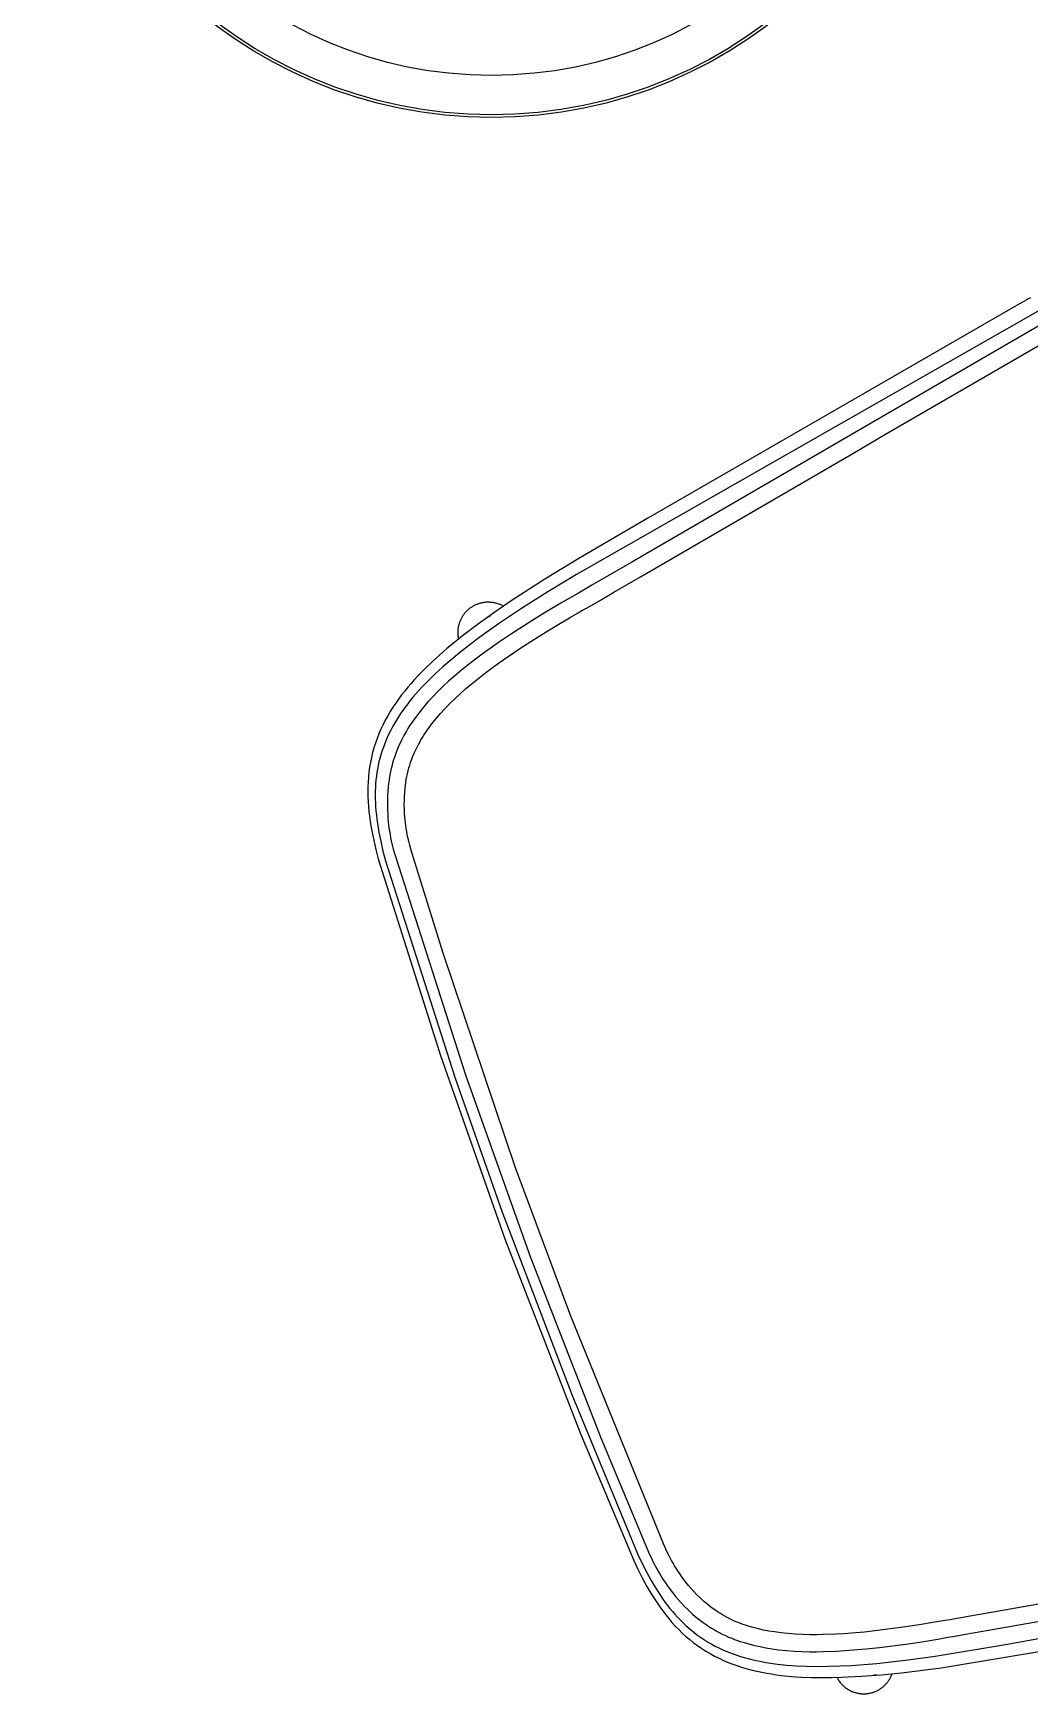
# Model space of a CAD drawing. Header units: inches. Extents: x 0 to 1034, y 3 to 471.
# Drawn here: x 377.27 to 393.53, y 287.68 to 314.79 of the extents above; entities that cross this region are included whole.
import ezdxf

# ---------------------------------------------------------------- set-up
doc = ezdxf.new("R2010")
doc.units = ezdxf.units.IN
doc.header["$MEASUREMENT"] = 0
doc.layers.add('SEAT', color=5, linetype='Continuous')
doc.layers.add('TABLE', color=6, linetype='Continuous')

# ---------------------------------------------------------------- blocks, each defined once
blk = doc.blocks.new('3hdp0104_0p')
at = {"layer": 'SEAT'}
for points in [[(13.236, -6.091), (13.379, -2.727), (13.418, 0.439), (13.342, 3.864), (13.236, 6.094), (13.22, 6.251), (13.201, 6.408), (13.178, 6.564), (13.164, 6.642), (13.149, 6.72), (13.133, 6.798), (13.114, 6.876), (13.094, 6.953), (13.072, 7.029), (13.048, 7.106), (13.022, 7.182), (12.994, 7.257), (12.963, 7.331), (12.931, 7.405), (12.895, 7.478), (12.858, 7.549), (12.818, 7.62), (12.775, 7.689), (12.73, 7.757), (12.683, 7.823), (12.634, 7.887), (12.582, 7.95), (12.528, 8.011), (12.472, 8.071), (12.414, 8.128), (12.354, 8.184), (12.293, 8.238), (12.229, 8.29), (12.165, 8.34), (12.099, 8.388), (12.032, 8.434), (11.963, 8.479), (11.894, 8.523), (11.824, 8.564), (11.752, 8.604), (11.681, 8.643), (11.608, 8.681), (11.461, 8.752), (11.311, 8.818), (11.16, 8.88), (11.008, 8.938), (10.854, 8.993), (10.699, 9.045), (10.387, 9.142), (10.073, 9.229), (9.757, 9.309), (9.121, 9.453), (7.2, 9.814)], [(13.137, 6.028), (13.121, 6.19), (13.101, 6.352), (13.079, 6.498), (13.066, 6.571), (13.052, 6.643), (13.037, 6.711), (13.021, 6.779), (13.004, 6.847), (12.985, 6.914), (12.967, 6.973), (12.948, 7.032), (12.927, 7.091), (12.905, 7.149), (12.882, 7.207), (12.857, 7.264), (12.83, 7.32), (12.802, 7.376), (12.775, 7.428), (12.746, 7.479), (12.716, 7.529), (12.684, 7.578), (12.651, 7.627), (12.617, 7.675), (12.582, 7.722), (12.545, 7.768), (12.504, 7.816), (12.462, 7.863), (12.419, 7.909), (12.374, 7.954), (12.328, 7.998), (12.281, 8.04), (12.232, 8.082), (12.183, 8.122), (12.133, 8.161), (12.082, 8.199), (12.029, 8.236), (11.977, 8.272), (11.919, 8.309), (11.861, 8.345), (11.803, 8.38), (11.744, 8.414), (11.676, 8.45), (11.609, 8.485), (11.471, 8.552), (11.324, 8.618), (11.175, 8.68), (11.009, 8.743), (10.841, 8.803), (10.664, 8.861), (10.486, 8.916), (10.08, 9.029), (9.624, 9.14), (9.148, 9.244), (7.969, 9.466), (-0.328, 10.879)], [(7.691, 9.231), (3.745, 9.938)], [(4.307, 9.554), (7.642, 8.958)], [(12.961, 6.019), (12.958, 6.089), (12.952, 6.159), (12.945, 6.229), (12.936, 6.298), (12.928, 6.352), (12.92, 6.404), (12.91, 6.457), (12.899, 6.51), (12.887, 6.562), (12.874, 6.615), (12.861, 6.666), (12.846, 6.718), (12.821, 6.8), (12.793, 6.88), (12.768, 6.948), (12.741, 7.015), (12.712, 7.081), (12.681, 7.146), (12.657, 7.196), (12.631, 7.245), (12.603, 7.294), (12.575, 7.342), (12.546, 7.389), (12.515, 7.436), (12.483, 7.482), (12.45, 7.527), (12.42, 7.565), (12.39, 7.603), (12.359, 7.639), (12.327, 7.676), (12.288, 7.717), (12.248, 7.757), (12.208, 7.797), (12.166, 7.835), (12.129, 7.867), (12.091, 7.898), (12.053, 7.929), (12.015, 7.959), (11.936, 8.016), (11.856, 8.071), (11.778, 8.121), (11.698, 8.169), (11.605, 8.221), (11.511, 8.271), (11.397, 8.326), (11.282, 8.379), (11.165, 8.428), (11.048, 8.474), (10.94, 8.514), (10.832, 8.552), (10.63, 8.617), (10.502, 8.655), (10.165, 8.748), (9.954, 8.8), (9.531, 8.894), (9.271, 8.947), (9.01, 8.996), (8.846, 9.026), (8.764, 9.041), (8.434, 9.099), (8.186, 9.143), (7.691, 9.231)], [(9.92, 9.291), (9.904, 9.273)], [(10.772, 9.021), (10.77, 9.037), (10.767, 9.053), (10.764, 9.069), (10.76, 9.084), (10.756, 9.099), (10.751, 9.115), (10.746, 9.13), (10.74, 9.145), (10.735, 9.156), (10.73, 9.167), (10.725, 9.177), (10.72, 9.188), (10.714, 9.198), (10.708, 9.209), (10.702, 9.219), (10.696, 9.229), (10.689, 9.239), (10.682, 9.249), (10.675, 9.258), (10.668, 9.268), (10.66, 9.277), (10.652, 9.286), (10.644, 9.295), (10.636, 9.303), (10.628, 9.312), (10.619, 9.32), (10.61, 9.328), (10.601, 9.336), (10.592, 9.343), (10.583, 9.351), (10.573, 9.358), (10.564, 9.365), (10.554, 9.371), (10.544, 9.378), (10.534, 9.384), (10.523, 9.39), (10.513, 9.395), (10.502, 9.401), (10.491, 9.406), (10.481, 9.411), (10.469, 9.415), (10.458, 9.42), (10.447, 9.424), (10.436, 9.428), (10.424, 9.431), (10.413, 9.435), (10.401, 9.438), (10.39, 9.44), (10.378, 9.443), (10.366, 9.445), (10.354, 9.447), (10.342, 9.448), (10.33, 9.45), (10.318, 9.451), (10.306, 9.451), (10.294, 9.452), (10.282, 9.452), (10.27, 9.452), (10.258, 9.451), (10.246, 9.45), (10.234, 9.449), (10.222, 9.448), (10.21, 9.446), (10.198, 9.444), (10.186, 9.442), (10.174, 9.439), (10.162, 9.437), (10.151, 9.433), (10.139, 9.43), (10.127, 9.426), (10.116, 9.422), (10.105, 9.418), (10.093, 9.413), (10.082, 9.408), (10.071, 9.403), (10.06, 9.398), (10.049, 9.392), (10.039, 9.386), (10.028, 9.38), (10.018, 9.373), (10.007, 9.367), (9.997, 9.36), (9.988, 9.352), (9.978, 9.345), (9.968, 9.337), (9.959, 9.329), (9.95, 9.321), (9.941, 9.313), (9.93, 9.302), (9.92, 9.291)], [(7.642, 8.958), (8.137, 8.87)], [(10.193, 9.189), (10.154, 9.2)], [(8.137, 8.87), (8.385, 8.826)], [(8.385, 8.826), (8.632, 8.782)], [(8.632, 8.782), (8.714, 8.768)], [(8.714, 8.768), (8.796, 8.753)], [(8.796, 8.753), (8.96, 8.723)], [(8.96, 8.723), (9.217, 8.674)], [(9.217, 8.674), (9.474, 8.623)], [(9.474, 8.623), (9.889, 8.53)], [(9.889, 8.53), (10.095, 8.479), (10.3, 8.425)], [(10.3, 8.425), (10.424, 8.389)], [(10.424, 8.389), (10.548, 8.352)], [(10.548, 8.352), (10.743, 8.289)], [(10.743, 8.289), (10.846, 8.253), (10.949, 8.215)], [(10.949, 8.215), (11.06, 8.171), (11.17, 8.124)], [(11.17, 8.124), (11.279, 8.075), (11.385, 8.023)], [(11.385, 8.023), (11.473, 7.977)], [(11.473, 7.977), (11.559, 7.929)], [(11.559, 7.929), (11.632, 7.885), (11.704, 7.839)], [(11.704, 7.839), (11.777, 7.789), (11.847, 7.738)], [(11.847, 7.738), (11.882, 7.711), (11.916, 7.684), (11.949, 7.656), (11.981, 7.627)], [(11.981, 7.627), (12.018, 7.594), (12.054, 7.559), (12.089, 7.524), (12.122, 7.488)], [(12.122, 7.488), (12.15, 7.457), (12.177, 7.425), (12.203, 7.393), (12.229, 7.36)], [(12.229, 7.36), (12.258, 7.32), (12.286, 7.28), (12.313, 7.239), (12.339, 7.197), (12.364, 7.155), (12.388, 7.112), (12.411, 7.068), (12.433, 7.024)], [(12.433, 7.024), (12.46, 6.965), (12.486, 6.906), (12.51, 6.846), (12.533, 6.785)], [(12.533, 6.785), (12.558, 6.712), (12.581, 6.639)], [(12.581, 6.639), (12.594, 6.592), (12.606, 6.545), (12.618, 6.498), (12.629, 6.45), (12.638, 6.403), (12.647, 6.355), (12.655, 6.307), (12.662, 6.259)], [(12.662, 6.259), (12.67, 6.196), (12.677, 6.132), (12.682, 6.068), (12.685, 6.005)], [(12.685, 6.005), (12.834, 1.997), (12.855, -0.589), (12.765, -4.283), (12.685, -6.001)], [(12.961, -6.016), (13.104, -2.292), (13.129, 0.853), (13.052, 4.029), (12.961, 6.019)], [(13.31, 0.002), (13.256, 3.203), (13.137, 6.028)], [(13.137, -6.025), (13.28, -2.298), (13.31, 0.002)], [(7.642, -8.955), (3.696, -9.661), (3.085, -9.772), (-0.103, -10.34)], [(-0.232, -10.861), (8.607, -9.347), (9.148, -9.241), (9.624, -9.137), (10.08, -9.025), (10.486, -8.913), (10.664, -8.858), (10.841, -8.8), (11.009, -8.74), (11.175, -8.677), (11.324, -8.615), (11.471, -8.549), (11.609, -8.482), (11.676, -8.447), (11.744, -8.41), (11.803, -8.377), (11.861, -8.342), (11.919, -8.306), (11.977, -8.269), (12.029, -8.233), (12.082, -8.196), (12.133, -8.158), (12.183, -8.119), (12.232, -8.079), (12.281, -8.037), (12.328, -7.995), (12.374, -7.951), (12.419, -7.906), (12.462, -7.86), (12.504, -7.813), (12.545, -7.765), (12.582, -7.719), (12.617, -7.672), (12.651, -7.624), (12.684, -7.575), (12.716, -7.526), (12.746, -7.475), (12.775, -7.424), (12.802, -7.373), (12.83, -7.317), (12.857, -7.261), (12.882, -7.204), (12.905, -7.146), (12.927, -7.088), (12.948, -7.029), (12.967, -6.97), (12.985, -6.911), (13.004, -6.844), (13.021, -6.776), (13.037, -6.708), (13.052, -6.64), (13.066, -6.568), (13.079, -6.495), (13.101, -6.349), (13.121, -6.187), (13.137, -6.025)], [(0.102, -11.059), (0.142, -11.052), (0.162, -11.049), (0.182, -11.045), (0.222, -11.038), (0.302, -11.024), (0.463, -10.996), (7.2, -9.811), (8.482, -9.578), (9.121, -9.45), (9.757, -9.306), (10.073, -9.226), (10.387, -9.138), (10.699, -9.042), (10.854, -8.99), (11.008, -8.935), (11.16, -8.877), (11.311, -8.815), (11.461, -8.748), (11.608, -8.677), (11.681, -8.64), (11.752, -8.601), (11.824, -8.561), (11.894, -8.519), (11.963, -8.476), (12.032, -8.431), (12.099, -8.385), (12.165, -8.337), (12.229, -8.286), (12.293, -8.234), (12.354, -8.181), (12.414, -8.125), (12.472, -8.068), (12.528, -8.008), (12.582, -7.947), (12.634, -7.884), (12.683, -7.82), (12.73, -7.754), (12.775, -7.686), (12.818, -7.617), (12.858, -7.546), (12.895, -7.475), (12.931, -7.402), (12.963, -7.328), (12.994, -7.254), (13.022, -7.179), (13.048, -7.103), (13.072, -7.026), (13.094, -6.95), (13.114, -6.873), (13.133, -6.795), (13.149, -6.717), (13.164, -6.639), (13.178, -6.561), (13.201, -6.405), (13.22, -6.248), (13.236, -6.091)], [(7.691, -9.228), (8.434, -9.096), (8.681, -9.052), (8.846, -9.023), (9.01, -8.993), (9.271, -8.944), (9.531, -8.891), (9.954, -8.797), (10.165, -8.745), (10.502, -8.652), (10.63, -8.614), (10.832, -8.548), (10.94, -8.511), (11.048, -8.471), (11.165, -8.425), (11.282, -8.376), (11.397, -8.323), (11.511, -8.268), (11.605, -8.218), (11.698, -8.166), (11.778, -8.118), (11.856, -8.068), (11.936, -8.013), (12.015, -7.956), (12.053, -7.926), (12.091, -7.895), (12.129, -7.864), (12.166, -7.832), (12.208, -7.793), (12.248, -7.754), (12.288, -7.714), (12.327, -7.672), (12.359, -7.636), (12.39, -7.6), (12.42, -7.562), (12.45, -7.524), (12.483, -7.479), (12.515, -7.433), (12.546, -7.386), (12.575, -7.339), (12.603, -7.291), (12.631, -7.242), (12.657, -7.193), (12.681, -7.143), (12.712, -7.078), (12.741, -7.012), (12.768, -6.945), (12.793, -6.877), (12.821, -6.797), (12.846, -6.715), (12.861, -6.663), (12.874, -6.611), (12.887, -6.559), (12.899, -6.507), (12.91, -6.454), (12.92, -6.401), (12.928, -6.348), (12.936, -6.295), (12.945, -6.226), (12.952, -6.156), (12.958, -6.086), (12.961, -6.016)], [(12.685, -6.001), (12.682, -6.065), (12.677, -6.129), (12.67, -6.192), (12.662, -6.256)], [(12.662, -6.256), (12.655, -6.304), (12.647, -6.352), (12.638, -6.4), (12.629, -6.447), (12.618, -6.495), (12.606, -6.542), (12.594, -6.589), (12.581, -6.636)], [(12.581, -6.636), (12.558, -6.709), (12.533, -6.782)], [(12.433, -7.021), (12.411, -7.065), (12.388, -7.109), (12.364, -7.152), (12.339, -7.194), (12.313, -7.236), (12.286, -7.277), (12.258, -7.317), (12.229, -7.356)], [(12.533, -6.782), (12.51, -6.843), (12.486, -6.903), (12.46, -6.962), (12.433, -7.021)], [(12.122, -7.485), (12.089, -7.521), (12.054, -7.556), (12.018, -7.591), (11.981, -7.624)], [(12.229, -7.356), (12.203, -7.39), (12.177, -7.422), (12.15, -7.454), (12.122, -7.485)], [(11.704, -7.836), (11.632, -7.882), (11.559, -7.926)], [(11.847, -7.734), (11.777, -7.786), (11.704, -7.836)], [(11.981, -7.624), (11.949, -7.653), (11.916, -7.681), (11.882, -7.708), (11.847, -7.734)], [(11.17, -8.121), (11.06, -8.168), (10.949, -8.212)], [(11.385, -8.02), (11.279, -8.072), (11.17, -8.121)], [(11.473, -7.974), (11.385, -8.02)], [(11.559, -7.926), (11.473, -7.974)], [(10.424, -8.386), (10.3, -8.422)], [(10.548, -8.349), (10.424, -8.386)], [(10.743, -8.286), (10.548, -8.349)], [(10.949, -8.212), (10.846, -8.25), (10.743, -8.286)], [(9.217, -8.671), (8.96, -8.72)], [(9.474, -8.62), (9.217, -8.671)], [(9.889, -8.527), (9.474, -8.62)], [(10.3, -8.422), (10.095, -8.476), (9.889, -8.527)], [(8.137, -8.867), (7.642, -8.955)], [(8.385, -8.823), (8.137, -8.867)], [(8.632, -8.779), (8.385, -8.823)], [(8.714, -8.765), (8.632, -8.779)], [(8.796, -8.75), (8.714, -8.765)], [(8.96, -8.72), (8.796, -8.75)], [(10.772, -9.018), (10.77, -9.034), (10.767, -9.05), (10.764, -9.065), (10.76, -9.081), (10.756, -9.096), (10.751, -9.112), (10.746, -9.127), (10.74, -9.141), (10.735, -9.152), (10.73, -9.163), (10.725, -9.174), (10.72, -9.185), (10.714, -9.195), (10.708, -9.206), (10.702, -9.216), (10.696, -9.226), (10.689, -9.236), (10.682, -9.246), (10.675, -9.255), (10.668, -9.264), (10.66, -9.274), (10.652, -9.283), (10.644, -9.291), (10.636, -9.3), (10.628, -9.308), (10.619, -9.317), (10.61, -9.325), (10.601, -9.332), (10.592, -9.34), (10.583, -9.347), (10.573, -9.354), (10.564, -9.361), (10.554, -9.368), (10.544, -9.374), (10.534, -9.381), (10.523, -9.386), (10.513, -9.392), (10.502, -9.398), (10.491, -9.403), (10.481, -9.408), (10.469, -9.412), (10.458, -9.417), (10.447, -9.421), (10.436, -9.425), (10.424, -9.428), (10.413, -9.431), (10.401, -9.434), (10.39, -9.437), (10.378, -9.44), (10.366, -9.442), (10.354, -9.444), (10.342, -9.445), (10.33, -9.446), (10.318, -9.447), (10.306, -9.448), (10.294, -9.448), (10.282, -9.449), (10.27, -9.448), (10.258, -9.448), (10.246, -9.447), (10.234, -9.446), (10.222, -9.445), (10.21, -9.443), (10.198, -9.441), (10.186, -9.439), (10.174, -9.436), (10.162, -9.433), (10.151, -9.43), (10.139, -9.427), (10.127, -9.423), (10.116, -9.419), (10.105, -9.415), (10.093, -9.41), (10.082, -9.405), (10.071, -9.4), (10.06, -9.395), (10.049, -9.389), (10.039, -9.383), (10.028, -9.377), (10.018, -9.37), (10.007, -9.364), (9.997, -9.357), (9.988, -9.349), (9.978, -9.342), (9.968, -9.334), (9.959, -9.326), (9.95, -9.318), (9.941, -9.309), (9.93, -9.299), (9.92, -9.288)], [(10.193, -9.186), (10.154, -9.196)], [(0.013, -10.602), (3.745, -9.934), (4.356, -9.824), (7.691, -9.228)], [(9.92, -9.288), (9.904, -9.27)]]:
    blk.add_lwpolyline(points, dxfattribs=at)
blk = doc.blocks.new('3dlmr1523_0p')
at = {"layer": 'TABLE'}
blk.add_lwpolyline([(-4.329, 0.277), (0.001, 0.277, -1), (0.001, -0.277), (-4.329, -0.277, -0.999999), (-4.329, 0.277, -0.132521)], format="xyb", dxfattribs=at)
for radius in [7.48, 7.435, 6.794]:
    blk.add_circle((0, 0), radius, dxfattribs=at)
blk.add_point((0, 0), dxfattribs=at)

msp = doc.modelspace()

# ---------------------------------------------------------------- block references
msp.add_blockref('3dlmr1523_0p', (384.749, 320.89))
at = {"rotation": 200}
msp.add_blockref('3hdp0104_0p', (397.422, 300.112), dxfattribs=at)

doc.saveas('drawing.dxf')
